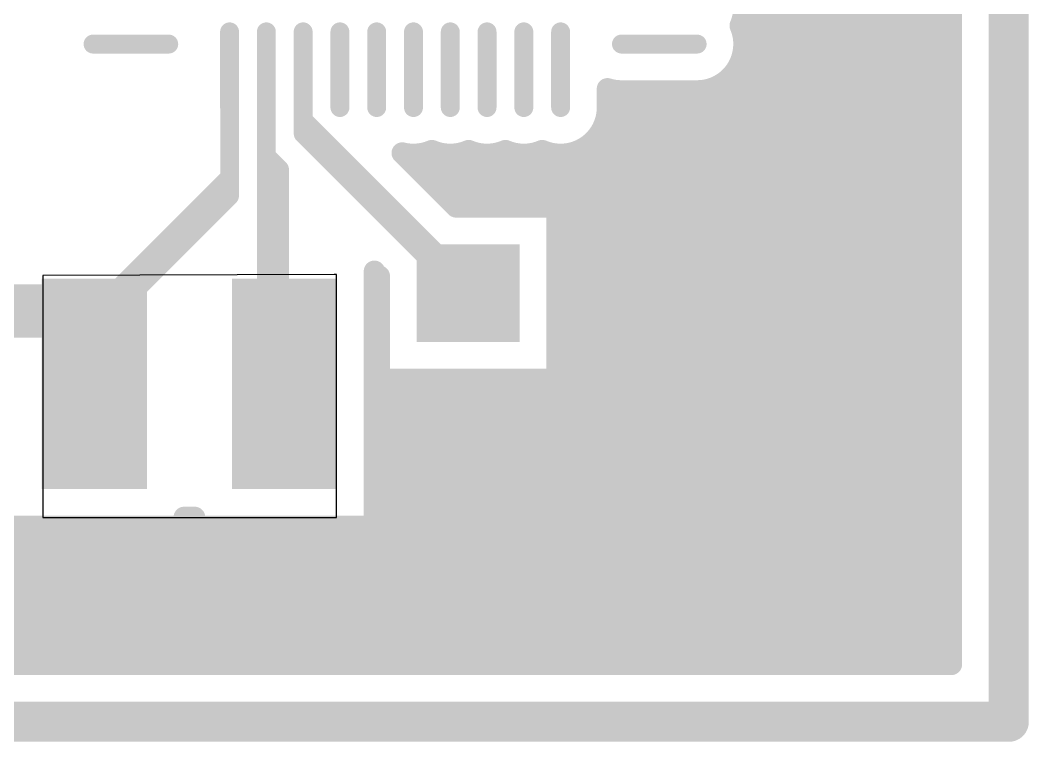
# Model space of a CAD drawing. Header units: inches. Extents: x 0 to 226, y 0 to 70.
# Drawn here: x 186.68 to 196.27, y -0.2 to 6.67 of the extents above; entities that cross this region are included whole.
import ezdxf

# ---------------------------------------------------------------- set-up
doc = ezdxf.new("R2010")
doc.units = ezdxf.units.IN
doc.layers.add('Keep-Out Layer', color=6, linetype='Continuous')
doc.layers.add('Top Layer', color=1, linetype='Continuous')

msp = doc.modelspace()

# ---------------------------------------------------------------- linework, layer by layer
at = {"layer": 'Keep-Out Layer'}
for points in [[(196.08357024, -0.008415019999999999, 0.3809999999999999, 0.3809999999999999, 0), (196.08357024, 24.82168518, 0.3809999999999999, 0.3809999999999999, 0)], [(176.64306048, -0.008415019999999999, 0.3809999999999999, 0.3809999999999999, 0), (196.08357024, -0.008415019999999999, 0.3809999999999999, 0.3809999999999999, 0)]]:
    msp.add_lwpolyline(points, format="xyseb", dxfattribs=at)
msp.add_lwpolyline([(195.98832024, -0.008415019999999999, 0.1905, 0.1905, 1), (196.17882024, -0.008415019999999999, 0.1905, 0.1905, 1)], format="xyseb", close=True, dxfattribs=at)
msp.add_lwpolyline([(195.98832024, -0.008415019999999999, 0.1905, 0.1905, 1), (196.17882024, -0.008415019999999999, 0.1905, 0.1905, 1)], format="xyseb", close=True, dxfattribs=at)
at = {"layer": 'Top Layer'}
for p, q in [((189.6637304, 4.24573954), (186.89128992, 4.2386504)), ((186.89128992, 4.2386504), (186.89128992, 1.93645282)), ((189.68500544, 4.24573954), (189.6637304, 4.24573954)), ((189.68500544, 1.93645282), (189.68500544, 4.24573954)), ((186.89128992, 1.93645282), (189.68500544, 1.93645282))]:
    msp.add_line(p, q, dxfattribs=at)
for points in [[(194.49924016, 0.53768498, 0.2032, 0.2032, 0), (194.49924016, 18.49805038, 0.2032, 0.2032, 0)], [(194.70244016, 0.53768498, 0.2032, 0.2032, 0), (194.70244016, 18.49805038, 0.2032, 0.2032, 0)], [(194.90564016, 0.53768498, 0.2032, 0.2032, 0), (194.90564016, 18.49805038, 0.2032, 0.2032, 0)], [(195.10884016, 0.53768498, 0.2032, 0.2032, 0), (195.10884016, 18.49805038, 0.2032, 0.2032, 0)], [(195.31204016, 0.53768498, 0.2032, 0.2032, 0), (195.31204016, 18.49805038, 0.2032, 0.2032, 0)], [(195.51524016, 0.53768498, 0.2032, 0.2032, 0), (195.51524016, 18.49805038, 0.2032, 0.2032, 0)], [(195.53747024, 0.53768498, 0.2032, 0.2032, 0), (195.53747024, 18.49805038, 0.2032, 0.2032, 0)], [(193.68644016, 0.53768498, 0.2032, 0.2032, 0), (193.68644016, 12.49303826, 0.2032, 0.2032, 0)], [(193.88964016, 0.53768498, 0.2032, 0.2032, 0), (193.88964016, 12.49303826, 0.2032, 0.2032, 0)], [(194.09284016, 0.53768498, 0.2032, 0.2032, 0), (194.09284016, 12.49303826, 0.2032, 0.2032, 0)], [(194.29604016, 0.53768498, 0.2032, 0.2032, 0), (194.29604016, 12.49303826, 0.2032, 0.2032, 0)], [(193.56329588, 6.78915838, 0.2032, 0.2032, -0.1012428938695137), (193.52749458, 6.61416, 0.2032, 0.2032, 0)], [(193.52930814, 6.61846784, 0.2032, 0.2032, 0), (195.53747024, 6.61846784, 0.2032, 0.2032, 0)], [(188.66870064, 5.83545442, 0.17999964, 0.17999964, 0), (188.66870064, 6.55545298, 0.17999964, 0.17999964, 0)], [(189.01869994, 5.83545442, 0.17999964, 0.17999964, 0), (189.01869994, 6.55545298, 0.17999964, 0.17999964, 0)], [(189.36869924, 5.83545442, 0.17999964, 0.17999964, 0), (189.36869924, 6.55545298, 0.17999964, 0.17999964, 0)], [(189.71869854, 5.83545442, 0.17999964, 0.17999964, 0), (189.71869854, 6.55545298, 0.17999964, 0.17999964, 0)], [(190.06869784, 5.83545442, 0.17999964, 0.17999964, 0), (190.06869784, 6.55545298, 0.17999964, 0.17999964, 0)], [(190.41869714, 5.83545442, 0.17999964, 0.17999964, 0), (190.41869714, 6.55545298, 0.17999964, 0.17999964, 0)], [(190.76869644, 5.83545442, 0.17999964, 0.17999964, 0), (190.76869644, 6.55545298, 0.17999964, 0.17999964, 0)], [(191.11869574, 5.83545442, 0.17999964, 0.17999964, 0), (191.11869574, 6.55545298, 0.17999964, 0.17999964, 0)], [(191.46869504, 5.83545442, 0.17999964, 0.17999964, 0), (191.46869504, 6.55545298, 0.17999964, 0.17999964, 0)], [(191.81869434, 5.83545442, 0.17999964, 0.17999964, 0), (191.81869434, 6.55545298, 0.17999964, 0.17999964, 0)], [(193.52749458, 6.61416, 0.2032, 0.2032, -0.1012428938695139), (193.56329588, 6.43915908, 0.2032, 0.2032, 0)], [(188.0896924, 6.43915908, 0.17999964, 0.17999964, 0), (187.36969384, 6.43915908, 0.17999964, 0.17999964, 0)], [(192.39769496, 6.43915908, 0.17999964, 0.17999964, 0), (193.11769352, 6.43915908, 0.17999964, 0.17999964, 0)], [(193.56329588, 6.43915908, 0.2032, 0.2032, -0.4142135623730951), (193.11769606, 5.99355926, 0.2032, 0.2032, 0)], [(193.5626558, 6.415267839999999, 0.2032, 0.2032, 0), (195.53747024, 6.415267839999999, 0.2032, 0.2032, 0)], [(188.66870064, 5.16901938, 0.1778, 0.1778, 0), (188.66870064, 6.1954537, 0.1778, 0.1778, 0)], [(189.01869994, 5.372717219999999, 0.1778, 0.1778, 0), (189.01869994, 6.1954537, 0.1778, 0.1778, 0)], [(189.36869924, 6.1954537, 0.1778, 0.1778, 0), (189.36911834, 6.1950346, 0.1778, 0.1778, 0)], [(189.36869924, 5.58480976, 0.1778, 0.1778, 0), (189.36869924, 6.1954537, 0.1778, 0.1778, 0)], [(189.36911834, 5.71650368, 0.1778, 0.1778, 0), (189.36911834, 6.1950346, 0.1778, 0.1778, 0)], [(193.48324016, 0.53768498, 0.2032, 0.2032, 0), (193.48324016, 6.184331039999999, 0.2032, 0.2032, 0)], [(193.5010862, 6.21206784, 0.2032, 0.2032, 0), (195.53747024, 6.21206784, 0.2032, 0.2032, 0)], [(192.26429416, 5.83545188, 0.2032, 0.2032, 0), (192.26429416, 6.0139961, 0.2032, 0.2032, 0)], [(192.39769242, 5.99355926, 0.2032, 0.2032, -0.07615422015174232), (192.26429416, 6.0139961, 0.2032, 0.2032, 0)], [(192.39769242, 5.99355926, 0.2032, 0.2032, 0), (193.11769606, 5.99355926, 0.2032, 0.2032, 0)], [(192.46724016, 0.53768498, 0.2032, 0.2032, 0), (192.46724016, 5.99355926, 0.2032, 0.2032, 0)], [(192.67044016, 0.53768498, 0.2032, 0.2032, 0), (192.67044016, 5.99355926, 0.2032, 0.2032, 0)], [(192.87364016, 0.53768498, 0.2032, 0.2032, 0), (192.87364016, 5.99355926, 0.2032, 0.2032, 0)], [(193.07684016, 0.53768498, 0.2032, 0.2032, 0), (193.07684016, 5.99355926, 0.2032, 0.2032, 0)], [(193.23349212, 6.00886784, 0.2032, 0.2032, 0), (195.53747024, 6.00886784, 0.2032, 0.2032, 0)], [(193.28004016, 0.53768498, 0.2032, 0.2032, 0), (193.28004016, 6.02418404, 0.2032, 0.2032, 0)], [(192.26429416, 5.83545188, 0.2032, 0.2032, -0.538018914126041), (191.64369596, 5.42565336, 0.2032, 0.2032, 0)], [(192.26329848, 5.80566784, 0.2032, 0.2032, 0), (195.53747024, 5.80566784, 0.2032, 0.2032, 0)], [(192.26404016, 0.53768498, 0.2032, 0.2032, 0), (192.26404016, 5.820407459999999, 0.2032, 0.2032, 0)], [(189.36911834, 5.71650368, 0.1778, 0.1778, 0), (190.78977082, 4.2958512, 0.1778, 0.1778, 0)], [(189.36869924, 5.58480976, 0.1778, 0.1778, 0), (190.50803148, 4.44547752, 0.1778, 0.1778, 0)], [(192.19853356, 5.60246784, 0.2032, 0.2032, 0), (195.53747024, 5.60246784, 0.2032, 0.2032, 0)], [(190.59369552, 5.42565336, 0.2032, 0.2032, -0.1632147514222593), (190.31123736, 5.40300418, 0.2032, 0.2032, 0)], [(190.31123736, 5.40300418, 0.2032, 0.2032, 0), (190.82426402, 4.88997752, 0.2032, 0.2032, 0)], [(190.43524016, 5.27900138, 0.2032, 0.2032, 0), (190.43524016, 5.3901594, 0.2032, 0.2032, 0)], [(190.5098171, 5.399267839999999, 0.2032, 0.2032, 0), (190.67757648, 5.399267839999999, 0.2032, 0.2032, 0)], [(190.94369736, 5.42565336, 0.2032, 0.2032, -0.2045827865795274), (190.59369552, 5.42565336, 0.2032, 0.2032, 0)], [(190.63844016, 5.07580138, 0.2032, 0.2032, 0), (190.63844016, 5.40931608, 0.2032, 0.2032, 0)], [(190.84164016, 4.88997752, 0.2032, 0.2032, 0), (190.84164016, 5.395861699999999, 0.2032, 0.2032, 0)], [(190.8598164, 5.399267839999999, 0.2032, 0.2032, 0), (191.02757578, 5.399267839999999, 0.2032, 0.2032, 0)], [(191.29369412, 5.42565336, 0.2032, 0.2032, -0.2045827865795274), (190.94369736, 5.42565336, 0.2032, 0.2032, 0)], [(191.04484016, 4.88997752, 0.2032, 0.2032, 0), (191.04484016, 5.396014099999999, 0.2032, 0.2032, 0)], [(191.2098157, 5.399267839999999, 0.2032, 0.2032, 0), (191.37757508, 5.399267839999999, 0.2032, 0.2032, 0)], [(191.24804016, 4.88997752, 0.2032, 0.2032, 0), (191.24804016, 5.40903668, 0.2032, 0.2032, 0)], [(191.64369596, 5.42565336, 0.2032, 0.2032, -0.2045827865795274), (191.29369412, 5.42565336, 0.2032, 0.2032, 0)], [(191.45124016, 4.88997752, 0.2032, 0.2032, 0), (191.45124016, 5.39019496, 0.2032, 0.2032, 0)], [(191.559815, 5.399267839999999, 0.2032, 0.2032, 0), (191.72757438, 5.399267839999999, 0.2032, 0.2032, 0)], [(191.65444016, 4.88997752, 0.2032, 0.2032, 0), (191.65444016, 5.421231219999999, 0.2032, 0.2032, 0)], [(191.85764016, 0.53768498, 0.2032, 0.2032, 0), (191.85764016, 5.3915564, 0.2032, 0.2032, 0)], [(191.9098143, 5.399267839999999, 0.2032, 0.2032, 0), (195.53747024, 5.399267839999999, 0.2032, 0.2032, 0)], [(192.06084016, 0.53768498, 0.2032, 0.2032, 0), (192.06084016, 5.46138608, 0.2032, 0.2032, 0)], [(189.01869994, 3.3788985, 0.1778, 0.1778, 0), (189.01869994, 5.372717219999999, 0.1778, 0.1778, 0)], [(189.01869994, 5.372717219999999, 0.1778, 0.1778, 0), (189.14477792, 5.24663924, 0.1778, 0.1778, 0)], [(189.14477792, 3.33229712, 0.1778, 0.1778, 0), (189.14477792, 5.24663924, 0.1778, 0.1778, 0)], [(190.5181737, 5.19606784, 0.2032, 0.2032, 0), (195.53747024, 5.19606784, 0.2032, 0.2032, 0)], [(187.39938136, 3.8997001, 0.1778, 0.1778, 0), (188.66870064, 5.16901938, 0.1778, 0.1778, 0)], [(188.66870064, 4.993538399999999, 0.1778, 0.1778, 0), (188.66870064, 5.16901938, 0.1778, 0.1778, 0)], [(190.7213737, 4.99286784, 0.2032, 0.2032, 0), (195.53747024, 4.99286784, 0.2032, 0.2032, 0)], [(187.38138038, 3.706218139999999, 0.1778, 0.1778, 0), (188.66870064, 4.993538399999999, 0.1778, 0.1778, 0)], [(190.82426402, 4.88997752, 0.2032, 0.2032, 0), (191.78500124, 4.88997752, 0.2032, 0.2032, 0)], [(191.78500124, 3.24877684, 0.2032, 0.2032, 0), (191.78500124, 4.88997752, 0.2032, 0.2032, 0)], [(191.78500124, 4.78966784, 0.2032, 0.2032, 0), (195.53747024, 4.78966784, 0.2032, 0.2032, 0)], [(191.78500124, 4.58646784, 0.2032, 0.2032, 0), (195.53747024, 4.58646784, 0.2032, 0.2032, 0)], [(190.50803148, 4.44547752, 0.1778, 0.1778, 0), (190.56329934, 4.44547752, 0.1778, 0.1778, 0)], [(190.56329934, 4.44547752, 0.1778, 0.1778, 0), (190.93939968, 4.06937718, 0.1778, 0.1778, 0)], [(191.78500124, 4.383267839999999, 0.2032, 0.2032, 0), (195.53747024, 4.383267839999999, 0.2032, 0.2032, 0)], [(190.04698084, 1.8506186, 0.2032, 0.2032, 0), (190.04698084, 4.27790864, 0.2032, 0.2032, 0)], [(190.09379812, 3.24877684, 0.2032, 0.2032, 0), (190.09379812, 4.23109136, 0.2032, 0.2032, 0)], [(191.78500124, 4.18006784, 0.2032, 0.2032, 0), (195.53747024, 4.18006784, 0.2032, 0.2032, 0)], [(185.693939, 3.8997001, 0.508, 0.508, 0), (187.18789842, 3.8997001, 0.508, 0.508, 0)], [(187.18789842, 3.8997001, 0.508, 0.508, 0), (187.38138038, 3.706218139999999, 0.508, 0.508, 0)], [(191.78500124, 3.97686784, 0.2032, 0.2032, 0), (195.53747024, 3.97686784, 0.2032, 0.2032, 0)], [(187.38138038, 3.20621914, 0.508, 0.508, 0), (187.38138038, 3.706218139999999, 0.508, 0.508, 0)], [(191.78500124, 3.77366784, 0.2032, 0.2032, 0), (195.53747024, 3.77366784, 0.2032, 0.2032, 0)], [(191.78500124, 3.57046784, 0.2032, 0.2032, 0), (195.53747024, 3.57046784, 0.2032, 0.2032, 0)], [(189.01869994, 3.3788985, 0.1778, 0.1778, 0), (189.10503962, 3.29255882, 0.1778, 0.1778, 0)], [(191.78500124, 3.36726784, 0.2032, 0.2032, 0), (195.53747024, 3.36726784, 0.2032, 0.2032, 0)], [(189.10503962, 3.29255882, 0.1778, 0.1778, 0), (189.14477792, 3.33229712, 0.1778, 0.1778, 0)], [(189.10503962, 3.29255882, 0.1778, 0.1778, 0), (189.1913793, 3.20621914, 0.1778, 0.1778, 0)], [(190.04698084, 3.16406784, 0.2032, 0.2032, 0), (195.53747024, 3.16406784, 0.2032, 0.2032, 0)], [(190.09379812, 3.24877684, 0.2032, 0.2032, 0), (191.78500124, 3.24877684, 0.2032, 0.2032, 0)], [(190.23204016, 0.53768498, 0.2032, 0.2032, 0), (190.23204016, 3.24877684, 0.2032, 0.2032, 0)], [(190.43524016, 0.53768498, 0.2032, 0.2032, 0), (190.43524016, 3.24877684, 0.2032, 0.2032, 0)], [(190.63844016, 0.53768498, 0.2032, 0.2032, 0), (190.63844016, 3.24877684, 0.2032, 0.2032, 0)], [(190.84164016, 0.53768498, 0.2032, 0.2032, 0), (190.84164016, 3.24877684, 0.2032, 0.2032, 0)], [(191.04484016, 0.53768498, 0.2032, 0.2032, 0), (191.04484016, 3.24877684, 0.2032, 0.2032, 0)], [(191.24804016, 0.53768498, 0.2032, 0.2032, 0), (191.24804016, 3.24877684, 0.2032, 0.2032, 0)], [(191.45124016, 0.53768498, 0.2032, 0.2032, 0), (191.45124016, 3.24877684, 0.2032, 0.2032, 0)], [(191.65444016, 0.53768498, 0.2032, 0.2032, 0), (191.65444016, 3.24877684, 0.2032, 0.2032, 0)], [(190.04698084, 2.96086784, 0.2032, 0.2032, 0), (195.53747024, 2.96086784, 0.2032, 0.2032, 0)], [(190.04698084, 2.75766784, 0.2032, 0.2032, 0), (195.53747024, 2.75766784, 0.2032, 0.2032, 0)], [(190.04698084, 2.55446784, 0.2032, 0.2032, 0), (195.53747024, 2.55446784, 0.2032, 0.2032, 0)], [(190.04698084, 2.35126784, 0.2032, 0.2032, 0), (195.53747024, 2.35126784, 0.2032, 0.2032, 0)], [(190.04698084, 2.14806784, 0.2032, 0.2032, 0), (195.53747024, 2.14806784, 0.2032, 0.2032, 0)], [(188.23698192, 1.93645282, 0.2032, 0.2032, 0), (188.33577776, 1.93645282, 0.2032, 0.2032, 0)], [(188.23698192, 1.8506186, 0.2032, 0.2032, 0), (188.23698192, 1.93645282, 0.2032, 0.2032, 0)], [(188.33577776, 1.8506186, 0.2032, 0.2032, 0), (188.33577776, 1.93645282, 0.2032, 0.2032, 0)], [(190.04698084, 1.94486784, 0.2032, 0.2032, 0), (195.53747024, 1.94486784, 0.2032, 0.2032, 0)], [(186.52577884, 1.8506186, 0.2032, 0.2032, 0), (188.23698192, 1.8506186, 0.2032, 0.2032, 0)], [(186.77764016, 0.53768498, 0.2032, 0.2032, 0), (186.77764016, 1.8506186, 0.2032, 0.2032, 0)], [(186.98084016, 0.53768498, 0.2032, 0.2032, 0), (186.98084016, 1.8506186, 0.2032, 0.2032, 0)], [(187.18404016, 0.53768498, 0.2032, 0.2032, 0), (187.18404016, 1.8506186, 0.2032, 0.2032, 0)], [(187.38724016, 0.53768498, 0.2032, 0.2032, 0), (187.38724016, 1.8506186, 0.2032, 0.2032, 0)], [(187.59044016, 0.53768498, 0.2032, 0.2032, 0), (187.59044016, 1.8506186, 0.2032, 0.2032, 0)], [(187.79364016, 0.53768498, 0.2032, 0.2032, 0), (187.79364016, 1.8506186, 0.2032, 0.2032, 0)], [(187.99684016, 0.53768498, 0.2032, 0.2032, 0), (187.99684016, 1.8506186, 0.2032, 0.2032, 0)], [(188.20004016, 0.53768498, 0.2032, 0.2032, 0), (188.20004016, 1.8506186, 0.2032, 0.2032, 0)], [(188.33577776, 1.8506186, 0.2032, 0.2032, 0), (190.04698084, 1.8506186, 0.2032, 0.2032, 0)], [(188.40324016, 0.53768498, 0.2032, 0.2032, 0), (188.40324016, 1.8506186, 0.2032, 0.2032, 0)], [(188.60644016, 0.53768498, 0.2032, 0.2032, 0), (188.60644016, 1.8506186, 0.2032, 0.2032, 0)], [(188.80964016, 0.53768498, 0.2032, 0.2032, 0), (188.80964016, 1.8506186, 0.2032, 0.2032, 0)], [(189.01284016, 0.53768498, 0.2032, 0.2032, 0), (189.01284016, 1.8506186, 0.2032, 0.2032, 0)], [(189.21604016, 0.53768498, 0.2032, 0.2032, 0), (189.21604016, 1.8506186, 0.2032, 0.2032, 0)], [(189.41924016, 0.53768498, 0.2032, 0.2032, 0), (189.41924016, 1.8506186, 0.2032, 0.2032, 0)], [(189.62244016, 0.53768498, 0.2032, 0.2032, 0), (189.62244016, 1.8506186, 0.2032, 0.2032, 0)], [(189.82564016, 0.53768498, 0.2032, 0.2032, 0), (189.82564016, 1.8506186, 0.2032, 0.2032, 0)], [(190.02884016, 0.53768498, 0.2032, 0.2032, 0), (190.02884016, 1.8506186, 0.2032, 0.2032, 0)], [(177.18916048, 1.74166784, 0.2032, 0.2032, 0), (195.53747024, 1.74166784, 0.2032, 0.2032, 0)], [(177.18916048, 1.53846784, 0.2032, 0.2032, 0), (195.53747024, 1.53846784, 0.2032, 0.2032, 0)], [(177.18916048, 1.33526784, 0.2032, 0.2032, 0), (195.53747024, 1.33526784, 0.2032, 0.2032, 0)], [(177.18916048, 1.13206784, 0.2032, 0.2032, 0), (195.53747024, 1.13206784, 0.2032, 0.2032, 0)], [(177.18916048, 0.92886784, 0.2032, 0.2032, 0), (195.53747024, 0.92886784, 0.2032, 0.2032, 0)], [(177.18916048, 0.72566784, 0.2032, 0.2032, 0), (195.53747024, 0.72566784, 0.2032, 0.2032, 0)], [(177.18916048, 0.53768498, 0.2032, 0.2032, 0), (195.53747024, 0.53768498, 0.2032, 0.2032, 0)]]:
    msp.add_lwpolyline(points, format="xyseb", dxfattribs=at)
for points in [[(193.8816544, 6.800154039999999, 0.3048, 0.3048, 1), (194.1864544, 6.800154039999999, 0.3048, 0.3048, 1)], [(193.47850814, 6.61846784, 0.1016, 0.1016, 1), (193.58010814, 6.61846784, 0.1016, 0.1016, 1)], [(195.48667024, 6.61846784, 0.1016, 0.1016, 1), (195.58827024, 6.61846784, 0.1016, 0.1016, 1)], [(188.623702, 6.55545298, 0.08999982, 0.08999982, 1), (188.71369928, 6.55545298, 0.08999982, 0.08999982, 1)], [(188.9737013, 6.55545298, 0.08999982, 0.08999982, 1), (189.06369858, 6.55545298, 0.08999982, 0.08999982, 1)], [(189.3237006, 6.55545298, 0.08999982, 0.08999982, 1), (189.41369788, 6.55545298, 0.08999982, 0.08999982, 1)], [(189.6736999, 6.55545298, 0.08999982, 0.08999982, 1), (189.76369718, 6.55545298, 0.08999982, 0.08999982, 1)], [(190.0236992, 6.55545298, 0.08999982, 0.08999982, 1), (190.11369648, 6.55545298, 0.08999982, 0.08999982, 1)], [(190.3736985, 6.55545298, 0.08999982, 0.08999982, 1), (190.46369578, 6.55545298, 0.08999982, 0.08999982, 1)], [(190.7236978, 6.55545298, 0.08999982, 0.08999982, 1), (190.81369508, 6.55545298, 0.08999982, 0.08999982, 1)], [(191.0736971, 6.55545298, 0.08999982, 0.08999982, 1), (191.16369438, 6.55545298, 0.08999982, 0.08999982, 1)], [(191.4236964, 6.55545298, 0.08999982, 0.08999982, 1), (191.51369368, 6.55545298, 0.08999982, 0.08999982, 1)], [(191.7736957, 6.55545298, 0.08999982, 0.08999982, 1), (191.86369298, 6.55545298, 0.08999982, 0.08999982, 1)], [(193.47669458, 6.61416, 0.1016, 0.1016, 1), (193.57829458, 6.61416, 0.1016, 0.1016, 1)], [(193.47669458, 6.61416, 0.1016, 0.1016, 1), (193.57829458, 6.61416, 0.1016, 0.1016, 1)], [(194.62991808, 6.409601099999999, 0.3048, 0.3048, 1), (194.93471808, 6.409601099999999, 0.3048, 0.3048, 1)], [(187.3246952, 6.43915908, 0.08999982, 0.08999982, 1), (187.41469248, 6.43915908, 0.08999982, 0.08999982, 1)], [(188.04469376, 6.43915908, 0.08999982, 0.08999982, 1), (188.13469104, 6.43915908, 0.08999982, 0.08999982, 1)], [(192.35269632, 6.43915908, 0.08999982, 0.08999982, 1), (192.4426936, 6.43915908, 0.08999982, 0.08999982, 1)], [(193.07269488, 6.43915908, 0.08999982, 0.08999982, 1), (193.16269216, 6.43915908, 0.08999982, 0.08999982, 1)], [(193.51249588, 6.43915908, 0.1016, 0.1016, 1), (193.61409588, 6.43915908, 0.1016, 0.1016, 1)], [(193.51249588, 6.43915908, 0.1016, 0.1016, 1), (193.61409588, 6.43915908, 0.1016, 0.1016, 1)], [(193.5118558, 6.415267839999999, 0.1016, 0.1016, 1), (193.6134558, 6.415267839999999, 0.1016, 0.1016, 1)], [(195.48667024, 6.415267839999999, 0.1016, 0.1016, 1), (195.58827024, 6.415267839999999, 0.1016, 0.1016, 1)], [(188.62425064, 6.1954537, 0.08889999999999999, 0.08889999999999999, 1), (188.71315064, 6.1954537, 0.08889999999999999, 0.08889999999999999, 1)], [(188.97424994, 6.1954537, 0.08889999999999999, 0.08889999999999999, 1), (189.06314994, 6.1954537, 0.08889999999999999, 0.08889999999999999, 1)], [(189.32424924, 6.1954537, 0.08889999999999999, 0.08889999999999999, 1), (189.41314924, 6.1954537, 0.08889999999999999, 0.08889999999999999, 1)], [(189.32424924, 6.1954537, 0.08889999999999999, 0.08889999999999999, 1), (189.41314924, 6.1954537, 0.08889999999999999, 0.08889999999999999, 1)], [(189.32466834, 6.1950346, 0.08889999999999999, 0.08889999999999999, 1), (189.41356834, 6.1950346, 0.08889999999999999, 0.08889999999999999, 1)], [(189.32466834, 6.1950346, 0.08889999999999999, 0.08889999999999999, 1), (189.41356834, 6.1950346, 0.08889999999999999, 0.08889999999999999, 1)], [(193.43244016, 6.184331039999999, 0.1016, 0.1016, 1), (193.53404016, 6.184331039999999, 0.1016, 0.1016, 1)], [(193.4502862, 6.21206784, 0.1016, 0.1016, 1), (193.5518862, 6.21206784, 0.1016, 0.1016, 1)], [(195.48667024, 6.21206784, 0.1016, 0.1016, 1), (195.58827024, 6.21206784, 0.1016, 0.1016, 1)], [(192.21349416, 6.0139961, 0.1016, 0.1016, 1), (192.31509416, 6.0139961, 0.1016, 0.1016, 1)], [(192.21349416, 6.0139961, 0.1016, 0.1016, 1), (192.31509416, 6.0139961, 0.1016, 0.1016, 1)], [(192.34689242, 5.99355926, 0.1016, 0.1016, 1), (192.44849242, 5.99355926, 0.1016, 0.1016, 1)], [(192.34689242, 5.99355926, 0.1016, 0.1016, 1), (192.44849242, 5.99355926, 0.1016, 0.1016, 1)], [(192.41644016, 5.99355926, 0.1016, 0.1016, 1), (192.51804016, 5.99355926, 0.1016, 0.1016, 1)], [(192.61964016, 5.99355926, 0.1016, 0.1016, 1), (192.72124016, 5.99355926, 0.1016, 0.1016, 1)], [(192.82284016, 5.99355926, 0.1016, 0.1016, 1), (192.92444016, 5.99355926, 0.1016, 0.1016, 1)], [(193.02604016, 5.99355926, 0.1016, 0.1016, 1), (193.12764016, 5.99355926, 0.1016, 0.1016, 1)], [(193.06689606, 5.99355926, 0.1016, 0.1016, 1), (193.16849606, 5.99355926, 0.1016, 0.1016, 1)], [(193.06689606, 5.99355926, 0.1016, 0.1016, 1), (193.16849606, 5.99355926, 0.1016, 0.1016, 1)], [(193.18269212, 6.00886784, 0.1016, 0.1016, 1), (193.28429212, 6.00886784, 0.1016, 0.1016, 1)], [(193.22924016, 6.02418404, 0.1016, 0.1016, 1), (193.33084016, 6.02418404, 0.1016, 0.1016, 1)], [(193.8816544, 5.793427579999999, 0.3048, 0.3048, 1), (194.1864544, 5.793427579999999, 0.3048, 0.3048, 1)], [(195.48667024, 6.00886784, 0.1016, 0.1016, 1), (195.58827024, 6.00886784, 0.1016, 0.1016, 1)], [(188.623702, 5.83545442, 0.08999982, 0.08999982, 1), (188.71369928, 5.83545442, 0.08999982, 0.08999982, 1)], [(188.9737013, 5.83545442, 0.08999982, 0.08999982, 1), (189.06369858, 5.83545442, 0.08999982, 0.08999982, 1)], [(189.3237006, 5.83545442, 0.08999982, 0.08999982, 1), (189.41369788, 5.83545442, 0.08999982, 0.08999982, 1)], [(189.6736999, 5.83545442, 0.08999982, 0.08999982, 1), (189.76369718, 5.83545442, 0.08999982, 0.08999982, 1)], [(190.0236992, 5.83545442, 0.08999982, 0.08999982, 1), (190.11369648, 5.83545442, 0.08999982, 0.08999982, 1)], [(190.3736985, 5.83545442, 0.08999982, 0.08999982, 1), (190.46369578, 5.83545442, 0.08999982, 0.08999982, 1)], [(190.7236978, 5.83545442, 0.08999982, 0.08999982, 1), (190.81369508, 5.83545442, 0.08999982, 0.08999982, 1)], [(191.0736971, 5.83545442, 0.08999982, 0.08999982, 1), (191.16369438, 5.83545442, 0.08999982, 0.08999982, 1)], [(191.4236964, 5.83545442, 0.08999982, 0.08999982, 1), (191.51369368, 5.83545442, 0.08999982, 0.08999982, 1)], [(191.7736957, 5.83545442, 0.08999982, 0.08999982, 1), (191.86369298, 5.83545442, 0.08999982, 0.08999982, 1)], [(192.21249848, 5.80566784, 0.1016, 0.1016, 1), (192.31409848, 5.80566784, 0.1016, 0.1016, 1)], [(192.21324016, 5.820407459999999, 0.1016, 0.1016, 1), (192.31484016, 5.820407459999999, 0.1016, 0.1016, 1)], [(192.21349416, 5.83545188, 0.1016, 0.1016, 1), (192.31509416, 5.83545188, 0.1016, 0.1016, 1)], [(192.21349416, 5.83545188, 0.1016, 0.1016, 1), (192.31509416, 5.83545188, 0.1016, 0.1016, 1)], [(195.48667024, 5.80566784, 0.1016, 0.1016, 1), (195.58827024, 5.80566784, 0.1016, 0.1016, 1)], [(189.32466834, 5.71650368, 0.08889999999999999, 0.08889999999999999, 1), (189.41356834, 5.71650368, 0.08889999999999999, 0.08889999999999999, 1)], [(189.32466834, 5.71650368, 0.08889999999999999, 0.08889999999999999, 1), (189.41356834, 5.71650368, 0.08889999999999999, 0.08889999999999999, 1)], [(189.32424924, 5.58480976, 0.08889999999999999, 0.08889999999999999, 1), (189.41314924, 5.58480976, 0.08889999999999999, 0.08889999999999999, 1)], [(189.32424924, 5.58480976, 0.08889999999999999, 0.08889999999999999, 1), (189.41314924, 5.58480976, 0.08889999999999999, 0.08889999999999999, 1)], [(192.14773356, 5.60246784, 0.1016, 0.1016, 1), (192.24933356, 5.60246784, 0.1016, 0.1016, 1)], [(195.48667024, 5.60246784, 0.1016, 0.1016, 1), (195.58827024, 5.60246784, 0.1016, 0.1016, 1)], [(190.26043736, 5.40300418, 0.1016, 0.1016, 1), (190.36203736, 5.40300418, 0.1016, 0.1016, 1)], [(190.26043736, 5.40300418, 0.1016, 0.1016, 1), (190.36203736, 5.40300418, 0.1016, 0.1016, 1)], [(190.38444016, 5.3901594, 0.1016, 0.1016, 1), (190.48604016, 5.3901594, 0.1016, 0.1016, 1)], [(190.4590171, 5.399267839999999, 0.1016, 0.1016, 1), (190.5606171, 5.399267839999999, 0.1016, 0.1016, 1)], [(190.54289552, 5.42565336, 0.1016, 0.1016, 1), (190.64449552, 5.42565336, 0.1016, 0.1016, 1)], [(190.54289552, 5.42565336, 0.1016, 0.1016, 1), (190.64449552, 5.42565336, 0.1016, 0.1016, 1)], [(190.58764016, 5.40931608, 0.1016, 0.1016, 1), (190.68924016, 5.40931608, 0.1016, 0.1016, 1)], [(190.62677648, 5.399267839999999, 0.1016, 0.1016, 1), (190.72837648, 5.399267839999999, 0.1016, 0.1016, 1)], [(190.79084016, 5.395861699999999, 0.1016, 0.1016, 1), (190.89244016, 5.395861699999999, 0.1016, 0.1016, 1)], [(190.8090164, 5.399267839999999, 0.1016, 0.1016, 1), (190.9106164, 5.399267839999999, 0.1016, 0.1016, 1)], [(190.89289736, 5.42565336, 0.1016, 0.1016, 1), (190.99449736, 5.42565336, 0.1016, 0.1016, 1)], [(190.89289736, 5.42565336, 0.1016, 0.1016, 1), (190.99449736, 5.42565336, 0.1016, 0.1016, 1)], [(190.97677578, 5.399267839999999, 0.1016, 0.1016, 1), (191.07837578, 5.399267839999999, 0.1016, 0.1016, 1)], [(190.99404016, 5.396014099999999, 0.1016, 0.1016, 1), (191.09564016, 5.396014099999999, 0.1016, 0.1016, 1)], [(191.1590157, 5.399267839999999, 0.1016, 0.1016, 1), (191.2606157, 5.399267839999999, 0.1016, 0.1016, 1)], [(191.19724016, 5.40903668, 0.1016, 0.1016, 1), (191.29884016, 5.40903668, 0.1016, 0.1016, 1)], [(191.24289412, 5.42565336, 0.1016, 0.1016, 1), (191.34449412, 5.42565336, 0.1016, 0.1016, 1)], [(191.24289412, 5.42565336, 0.1016, 0.1016, 1), (191.34449412, 5.42565336, 0.1016, 0.1016, 1)], [(191.32677508, 5.399267839999999, 0.1016, 0.1016, 1), (191.42837508, 5.399267839999999, 0.1016, 0.1016, 1)], [(191.40044016, 5.39019496, 0.1016, 0.1016, 1), (191.50204016, 5.39019496, 0.1016, 0.1016, 1)], [(191.509015, 5.399267839999999, 0.1016, 0.1016, 1), (191.610615, 5.399267839999999, 0.1016, 0.1016, 1)], [(191.59289596, 5.42565336, 0.1016, 0.1016, 1), (191.69449596, 5.42565336, 0.1016, 0.1016, 1)], [(191.59289596, 5.42565336, 0.1016, 0.1016, 1), (191.69449596, 5.42565336, 0.1016, 0.1016, 1)], [(191.60364016, 5.421231219999999, 0.1016, 0.1016, 1), (191.70524016, 5.421231219999999, 0.1016, 0.1016, 1)], [(191.67677438, 5.399267839999999, 0.1016, 0.1016, 1), (191.77837438, 5.399267839999999, 0.1016, 0.1016, 1)], [(191.80684016, 5.3915564, 0.1016, 0.1016, 1), (191.90844016, 5.3915564, 0.1016, 0.1016, 1)], [(191.8590143, 5.399267839999999, 0.1016, 0.1016, 1), (191.9606143, 5.399267839999999, 0.1016, 0.1016, 1)], [(192.01004016, 5.46138608, 0.1016, 0.1016, 1), (192.11164016, 5.46138608, 0.1016, 0.1016, 1)], [(195.48667024, 5.399267839999999, 0.1016, 0.1016, 1), (195.58827024, 5.399267839999999, 0.1016, 0.1016, 1)], [(188.97424994, 5.372717219999999, 0.08889999999999999, 0.08889999999999999, 1), (189.06314994, 5.372717219999999, 0.08889999999999999, 0.08889999999999999, 1)], [(188.97424994, 5.372717219999999, 0.08889999999999999, 0.08889999999999999, 1), (189.06314994, 5.372717219999999, 0.08889999999999999, 0.08889999999999999, 1)], [(188.97424994, 5.372717219999999, 0.08889999999999999, 0.08889999999999999, 1), (189.06314994, 5.372717219999999, 0.08889999999999999, 0.08889999999999999, 1)], [(190.38444016, 5.27900138, 0.1016, 0.1016, 1), (190.48604016, 5.27900138, 0.1016, 0.1016, 1)], [(189.10032792, 5.24663924, 0.08889999999999999, 0.08889999999999999, 1), (189.18922792, 5.24663924, 0.08889999999999999, 0.08889999999999999, 1)], [(189.10032792, 5.24663924, 0.08889999999999999, 0.08889999999999999, 1), (189.18922792, 5.24663924, 0.08889999999999999, 0.08889999999999999, 1)], [(190.4673737, 5.19606784, 0.1016, 0.1016, 1), (190.5689737, 5.19606784, 0.1016, 0.1016, 1)], [(195.48667024, 5.19606784, 0.1016, 0.1016, 1), (195.58827024, 5.19606784, 0.1016, 0.1016, 1)], [(188.62425064, 5.16901938, 0.08889999999999999, 0.08889999999999999, 1), (188.71315064, 5.16901938, 0.08889999999999999, 0.08889999999999999, 1)], [(188.62425064, 5.16901938, 0.08889999999999999, 0.08889999999999999, 1), (188.71315064, 5.16901938, 0.08889999999999999, 0.08889999999999999, 1)], [(188.62425064, 5.16901938, 0.08889999999999999, 0.08889999999999999, 1), (188.71315064, 5.16901938, 0.08889999999999999, 0.08889999999999999, 1)], [(192.06340048, 4.95268504, 0.3048, 0.3048, 1), (192.36820048, 4.95268504, 0.3048, 0.3048, 1)], [(190.58764016, 5.07580138, 0.1016, 0.1016, 1), (190.68924016, 5.07580138, 0.1016, 0.1016, 1)], [(190.6705737, 4.99286784, 0.1016, 0.1016, 1), (190.7721737, 4.99286784, 0.1016, 0.1016, 1)], [(194.52342096, 4.83886256, 0.3048, 0.3048, 1), (194.82822096, 4.83886256, 0.3048, 0.3048, 1)], [(195.48667024, 4.99286784, 0.1016, 0.1016, 1), (195.58827024, 4.99286784, 0.1016, 0.1016, 1)], [(188.62425064, 4.993538399999999, 0.08889999999999999, 0.08889999999999999, 1), (188.71315064, 4.993538399999999, 0.08889999999999999, 0.08889999999999999, 1)], [(188.62425064, 4.993538399999999, 0.08889999999999999, 0.08889999999999999, 1), (188.71315064, 4.993538399999999, 0.08889999999999999, 0.08889999999999999, 1)], [(190.77346402, 4.88997752, 0.1016, 0.1016, 1), (190.87506402, 4.88997752, 0.1016, 0.1016, 1)], [(190.77346402, 4.88997752, 0.1016, 0.1016, 1), (190.87506402, 4.88997752, 0.1016, 0.1016, 1)], [(190.79084016, 4.88997752, 0.1016, 0.1016, 1), (190.89244016, 4.88997752, 0.1016, 0.1016, 1)], [(190.99404016, 4.88997752, 0.1016, 0.1016, 1), (191.09564016, 4.88997752, 0.1016, 0.1016, 1)], [(191.19724016, 4.88997752, 0.1016, 0.1016, 1), (191.29884016, 4.88997752, 0.1016, 0.1016, 1)], [(191.40044016, 4.88997752, 0.1016, 0.1016, 1), (191.50204016, 4.88997752, 0.1016, 0.1016, 1)], [(191.60364016, 4.88997752, 0.1016, 0.1016, 1), (191.70524016, 4.88997752, 0.1016, 0.1016, 1)], [(191.73420124, 4.88997752, 0.1016, 0.1016, 1), (191.83580124, 4.88997752, 0.1016, 0.1016, 1)], [(191.73420124, 4.88997752, 0.1016, 0.1016, 1), (191.83580124, 4.88997752, 0.1016, 0.1016, 1)], [(191.73420124, 4.78966784, 0.1016, 0.1016, 1), (191.83580124, 4.78966784, 0.1016, 0.1016, 1)], [(195.48667024, 4.78966784, 0.1016, 0.1016, 1), (195.58827024, 4.78966784, 0.1016, 0.1016, 1)], [(191.73420124, 4.58646784, 0.1016, 0.1016, 1), (191.83580124, 4.58646784, 0.1016, 0.1016, 1)], [(193.89309456, 4.38215786, 0.3048, 0.3048, 1), (194.19789456, 4.38215786, 0.3048, 0.3048, 1)], [(195.48667024, 4.58646784, 0.1016, 0.1016, 1), (195.58827024, 4.58646784, 0.1016, 0.1016, 1)], [(190.46358148, 4.44547752, 0.08889999999999999, 0.08889999999999999, 1), (190.55248148, 4.44547752, 0.08889999999999999, 0.08889999999999999, 1)], [(190.46358148, 4.44547752, 0.08889999999999999, 0.08889999999999999, 1), (190.55248148, 4.44547752, 0.08889999999999999, 0.08889999999999999, 1)], [(190.51884934, 4.44547752, 0.08889999999999999, 0.08889999999999999, 1), (190.60774934, 4.44547752, 0.08889999999999999, 0.08889999999999999, 1)], [(190.51884934, 4.44547752, 0.08889999999999999, 0.08889999999999999, 1), (190.60774934, 4.44547752, 0.08889999999999999, 0.08889999999999999, 1)], [(191.73420124, 4.383267839999999, 0.1016, 0.1016, 1), (191.83580124, 4.383267839999999, 0.1016, 0.1016, 1)], [(195.48667024, 4.383267839999999, 0.1016, 0.1016, 1), (195.58827024, 4.383267839999999, 0.1016, 0.1016, 1)], [(189.99618084, 4.27790864, 0.1016, 0.1016, 1), (190.09778084, 4.27790864, 0.1016, 0.1016, 1)], [(190.04299812, 4.23109136, 0.1016, 0.1016, 1), (190.14459812, 4.23109136, 0.1016, 0.1016, 1)], [(190.74532082, 4.2958512, 0.08889999999999999, 0.08889999999999999, 1), (190.83422082, 4.2958512, 0.08889999999999999, 0.08889999999999999, 1)], [(191.73420124, 4.18006784, 0.1016, 0.1016, 1), (191.83580124, 4.18006784, 0.1016, 0.1016, 1)], [(195.48667024, 4.18006784, 0.1016, 0.1016, 1), (195.58827024, 4.18006784, 0.1016, 0.1016, 1)], [(187.06089842, 3.8997001, 0.254, 0.254, 1), (187.31489842, 3.8997001, 0.254, 0.254, 1)], [(187.06089842, 3.8997001, 0.254, 0.254, 1), (187.31489842, 3.8997001, 0.254, 0.254, 1)], [(190.89494968, 4.06937718, 0.08889999999999999, 0.08889999999999999, 1), (190.98384968, 4.06937718, 0.08889999999999999, 0.08889999999999999, 1)], [(192.42160144, 3.83179574, 0.3556, 0.3556, 1), (192.77720144, 3.83179574, 0.3556, 0.3556, 1)], [(191.73420124, 3.97686784, 0.1016, 0.1016, 1), (191.83580124, 3.97686784, 0.1016, 0.1016, 1)], [(195.48667024, 3.97686784, 0.1016, 0.1016, 1), (195.58827024, 3.97686784, 0.1016, 0.1016, 1)], [(187.25438038, 3.706218139999999, 0.254, 0.254, 1), (187.50838038, 3.706218139999999, 0.254, 0.254, 1)], [(187.25438038, 3.706218139999999, 0.254, 0.254, 1), (187.50838038, 3.706218139999999, 0.254, 0.254, 1)], [(187.35493136, 3.8997001, 0.08889999999999999, 0.08889999999999999, 1), (187.44383136, 3.8997001, 0.08889999999999999, 0.08889999999999999, 1)], [(191.73420124, 3.77366784, 0.1016, 0.1016, 1), (191.83580124, 3.77366784, 0.1016, 0.1016, 1)], [(195.48667024, 3.77366784, 0.1016, 0.1016, 1), (195.58827024, 3.77366784, 0.1016, 0.1016, 1)], [(187.33693038, 3.706218139999999, 0.08889999999999999, 0.08889999999999999, 1), (187.42583038, 3.706218139999999, 0.08889999999999999, 0.08889999999999999, 1)], [(191.73420124, 3.57046784, 0.1016, 0.1016, 1), (191.83580124, 3.57046784, 0.1016, 0.1016, 1)], [(195.48667024, 3.57046784, 0.1016, 0.1016, 1), (195.58827024, 3.57046784, 0.1016, 0.1016, 1)], [(187.25438038, 3.20621914, 0.254, 0.254, 1), (187.50838038, 3.20621914, 0.254, 0.254, 1)], [(188.97424994, 3.3788985, 0.08889999999999999, 0.08889999999999999, 1), (189.06314994, 3.3788985, 0.08889999999999999, 0.08889999999999999, 1)], [(188.97424994, 3.3788985, 0.08889999999999999, 0.08889999999999999, 1), (189.06314994, 3.3788985, 0.08889999999999999, 0.08889999999999999, 1)], [(191.73420124, 3.36726784, 0.1016, 0.1016, 1), (191.83580124, 3.36726784, 0.1016, 0.1016, 1)], [(195.48667024, 3.36726784, 0.1016, 0.1016, 1), (195.58827024, 3.36726784, 0.1016, 0.1016, 1)], [(189.06058962, 3.29255882, 0.08889999999999999, 0.08889999999999999, 1), (189.14948962, 3.29255882, 0.08889999999999999, 0.08889999999999999, 1)], [(189.06058962, 3.29255882, 0.08889999999999999, 0.08889999999999999, 1), (189.14948962, 3.29255882, 0.08889999999999999, 0.08889999999999999, 1)], [(189.06058962, 3.29255882, 0.08889999999999999, 0.08889999999999999, 1), (189.14948962, 3.29255882, 0.08889999999999999, 0.08889999999999999, 1)], [(189.10032792, 3.33229712, 0.08889999999999999, 0.08889999999999999, 1), (189.18922792, 3.33229712, 0.08889999999999999, 0.08889999999999999, 1)], [(189.10032792, 3.33229712, 0.08889999999999999, 0.08889999999999999, 1), (189.18922792, 3.33229712, 0.08889999999999999, 0.08889999999999999, 1)], [(193.99241872, 3.05634644, 0.3556, 0.3556, 1), (194.34801872, 3.05634644, 0.3556, 0.3556, 1)], [(189.1469293, 3.20621914, 0.08889999999999999, 0.08889999999999999, 1), (189.2358293, 3.20621914, 0.08889999999999999, 0.08889999999999999, 1)], [(189.99618084, 3.16406784, 0.1016, 0.1016, 1), (190.09778084, 3.16406784, 0.1016, 0.1016, 1)], [(190.04299812, 3.24877684, 0.1016, 0.1016, 1), (190.14459812, 3.24877684, 0.1016, 0.1016, 1)], [(190.04299812, 3.24877684, 0.1016, 0.1016, 1), (190.14459812, 3.24877684, 0.1016, 0.1016, 1)], [(190.18124016, 3.24877684, 0.1016, 0.1016, 1), (190.28284016, 3.24877684, 0.1016, 0.1016, 1)], [(190.38444016, 3.24877684, 0.1016, 0.1016, 1), (190.48604016, 3.24877684, 0.1016, 0.1016, 1)], [(190.58764016, 3.24877684, 0.1016, 0.1016, 1), (190.68924016, 3.24877684, 0.1016, 0.1016, 1)], [(190.79084016, 3.24877684, 0.1016, 0.1016, 1), (190.89244016, 3.24877684, 0.1016, 0.1016, 1)], [(190.99404016, 3.24877684, 0.1016, 0.1016, 1), (191.09564016, 3.24877684, 0.1016, 0.1016, 1)], [(191.19724016, 3.24877684, 0.1016, 0.1016, 1), (191.29884016, 3.24877684, 0.1016, 0.1016, 1)], [(191.40044016, 3.24877684, 0.1016, 0.1016, 1), (191.50204016, 3.24877684, 0.1016, 0.1016, 1)], [(191.60364016, 3.24877684, 0.1016, 0.1016, 1), (191.70524016, 3.24877684, 0.1016, 0.1016, 1)], [(191.73420124, 3.24877684, 0.1016, 0.1016, 1), (191.83580124, 3.24877684, 0.1016, 0.1016, 1)], [(191.73420124, 3.24877684, 0.1016, 0.1016, 1), (191.83580124, 3.24877684, 0.1016, 0.1016, 1)], [(195.48667024, 3.16406784, 0.1016, 0.1016, 1), (195.58827024, 3.16406784, 0.1016, 0.1016, 1)], [(189.99618084, 2.96086784, 0.1016, 0.1016, 1), (190.09778084, 2.96086784, 0.1016, 0.1016, 1)], [(195.48667024, 2.96086784, 0.1016, 0.1016, 1), (195.58827024, 2.96086784, 0.1016, 0.1016, 1)], [(189.99618084, 2.75766784, 0.1016, 0.1016, 1), (190.09778084, 2.75766784, 0.1016, 0.1016, 1)], [(195.48667024, 2.75766784, 0.1016, 0.1016, 1), (195.58827024, 2.75766784, 0.1016, 0.1016, 1)], [(192.537588, 2.37367318, 0.3556, 0.3556, 1), (192.893188, 2.37367318, 0.3556, 0.3556, 1)], [(189.99618084, 2.55446784, 0.1016, 0.1016, 1), (190.09778084, 2.55446784, 0.1016, 0.1016, 1)], [(195.48667024, 2.55446784, 0.1016, 0.1016, 1), (195.58827024, 2.55446784, 0.1016, 0.1016, 1)], [(189.99618084, 2.35126784, 0.1016, 0.1016, 1), (190.09778084, 2.35126784, 0.1016, 0.1016, 1)], [(195.48667024, 2.35126784, 0.1016, 0.1016, 1), (195.58827024, 2.35126784, 0.1016, 0.1016, 1)], [(193.45428416, 2.00463912, 0.3048, 0.3048, 1), (193.75908416, 2.00463912, 0.3048, 0.3048, 1)], [(194.84069744, 2.01948288, 0.3048, 0.3048, 1), (195.14549744, 2.01948288, 0.3048, 0.3048, 1)], [(189.99618084, 2.14806784, 0.1016, 0.1016, 1), (190.09778084, 2.14806784, 0.1016, 0.1016, 1)], [(195.48667024, 2.14806784, 0.1016, 0.1016, 1), (195.58827024, 2.14806784, 0.1016, 0.1016, 1)], [(188.18618192, 1.93645282, 0.1016, 0.1016, 1), (188.28778192, 1.93645282, 0.1016, 0.1016, 1)], [(188.18618192, 1.93645282, 0.1016, 0.1016, 1), (188.28778192, 1.93645282, 0.1016, 0.1016, 1)], [(188.28497776, 1.93645282, 0.1016, 0.1016, 1), (188.38657776, 1.93645282, 0.1016, 0.1016, 1)], [(188.28497776, 1.93645282, 0.1016, 0.1016, 1), (188.38657776, 1.93645282, 0.1016, 0.1016, 1)], [(189.99618084, 1.94486784, 0.1016, 0.1016, 1), (190.09778084, 1.94486784, 0.1016, 0.1016, 1)], [(195.48667024, 1.94486784, 0.1016, 0.1016, 1), (195.58827024, 1.94486784, 0.1016, 0.1016, 1)], [(186.72684016, 1.8506186, 0.1016, 0.1016, 1), (186.82844016, 1.8506186, 0.1016, 0.1016, 1)], [(186.93004016, 1.8506186, 0.1016, 0.1016, 1), (187.03164016, 1.8506186, 0.1016, 0.1016, 1)], [(187.13324016, 1.8506186, 0.1016, 0.1016, 1), (187.23484016, 1.8506186, 0.1016, 0.1016, 1)], [(187.33644016, 1.8506186, 0.1016, 0.1016, 1), (187.43804016, 1.8506186, 0.1016, 0.1016, 1)], [(187.53964016, 1.8506186, 0.1016, 0.1016, 1), (187.64124016, 1.8506186, 0.1016, 0.1016, 1)], [(187.74284016, 1.8506186, 0.1016, 0.1016, 1), (187.84444016, 1.8506186, 0.1016, 0.1016, 1)], [(187.94604016, 1.8506186, 0.1016, 0.1016, 1), (188.04764016, 1.8506186, 0.1016, 0.1016, 1)], [(188.14924016, 1.8506186, 0.1016, 0.1016, 1), (188.25084016, 1.8506186, 0.1016, 0.1016, 1)], [(188.18618192, 1.8506186, 0.1016, 0.1016, 1), (188.28778192, 1.8506186, 0.1016, 0.1016, 1)], [(188.18618192, 1.8506186, 0.1016, 0.1016, 1), (188.28778192, 1.8506186, 0.1016, 0.1016, 1)], [(188.28497776, 1.8506186, 0.1016, 0.1016, 1), (188.38657776, 1.8506186, 0.1016, 0.1016, 1)], [(188.28497776, 1.8506186, 0.1016, 0.1016, 1), (188.38657776, 1.8506186, 0.1016, 0.1016, 1)], [(188.35244016, 1.8506186, 0.1016, 0.1016, 1), (188.45404016, 1.8506186, 0.1016, 0.1016, 1)], [(188.55564016, 1.8506186, 0.1016, 0.1016, 1), (188.65724016, 1.8506186, 0.1016, 0.1016, 1)], [(188.75884016, 1.8506186, 0.1016, 0.1016, 1), (188.86044016, 1.8506186, 0.1016, 0.1016, 1)], [(188.96204016, 1.8506186, 0.1016, 0.1016, 1), (189.06364016, 1.8506186, 0.1016, 0.1016, 1)], [(189.16524016, 1.8506186, 0.1016, 0.1016, 1), (189.26684016, 1.8506186, 0.1016, 0.1016, 1)], [(189.36844016, 1.8506186, 0.1016, 0.1016, 1), (189.47004016, 1.8506186, 0.1016, 0.1016, 1)], [(189.57164016, 1.8506186, 0.1016, 0.1016, 1), (189.67324016, 1.8506186, 0.1016, 0.1016, 1)], [(189.77484016, 1.8506186, 0.1016, 0.1016, 1), (189.87644016, 1.8506186, 0.1016, 0.1016, 1)], [(189.97804016, 1.8506186, 0.1016, 0.1016, 1), (190.07964016, 1.8506186, 0.1016, 0.1016, 1)], [(189.99618084, 1.8506186, 0.1016, 0.1016, 1), (190.09778084, 1.8506186, 0.1016, 0.1016, 1)], [(189.99618084, 1.8506186, 0.1016, 0.1016, 1), (190.09778084, 1.8506186, 0.1016, 0.1016, 1)], [(195.48667024, 1.74166784, 0.1016, 0.1016, 1), (195.58827024, 1.74166784, 0.1016, 0.1016, 1)], [(195.48667024, 1.53846784, 0.1016, 0.1016, 1), (195.58827024, 1.53846784, 0.1016, 0.1016, 1)], [(188.03065264, 1.23037346, 0.3556, 0.3556, 1), (188.38625264, 1.23037346, 0.3556, 0.3556, 1)], [(193.92794336, 1.28163066, 0.3048, 0.3048, 1), (194.23274336, 1.28163066, 0.3048, 0.3048, 1)], [(189.91959984, 1.1640947, 0.3556, 0.3556, 1), (190.27519984, 1.1640947, 0.3556, 0.3556, 1)], [(191.99079712, 1.06467656, 0.3556, 0.3556, 1), (192.34639712, 1.06467656, 0.3556, 0.3556, 1)], [(195.48667024, 1.33526784, 0.1016, 0.1016, 1), (195.58827024, 1.33526784, 0.1016, 0.1016, 1)], [(195.48667024, 1.13206784, 0.1016, 0.1016, 1), (195.58827024, 1.13206784, 0.1016, 0.1016, 1)], [(195.48667024, 0.92886784, 0.1016, 0.1016, 1), (195.58827024, 0.92886784, 0.1016, 0.1016, 1)], [(195.48667024, 0.72566784, 0.1016, 0.1016, 1), (195.58827024, 0.72566784, 0.1016, 0.1016, 1)], [(186.72684016, 0.53768498, 0.1016, 0.1016, 1), (186.82844016, 0.53768498, 0.1016, 0.1016, 1)], [(186.93004016, 0.53768498, 0.1016, 0.1016, 1), (187.03164016, 0.53768498, 0.1016, 0.1016, 1)], [(187.13324016, 0.53768498, 0.1016, 0.1016, 1), (187.23484016, 0.53768498, 0.1016, 0.1016, 1)], [(187.33644016, 0.53768498, 0.1016, 0.1016, 1), (187.43804016, 0.53768498, 0.1016, 0.1016, 1)], [(187.53964016, 0.53768498, 0.1016, 0.1016, 1), (187.64124016, 0.53768498, 0.1016, 0.1016, 1)], [(187.74284016, 0.53768498, 0.1016, 0.1016, 1), (187.84444016, 0.53768498, 0.1016, 0.1016, 1)], [(187.94604016, 0.53768498, 0.1016, 0.1016, 1), (188.04764016, 0.53768498, 0.1016, 0.1016, 1)], [(188.14924016, 0.53768498, 0.1016, 0.1016, 1), (188.25084016, 0.53768498, 0.1016, 0.1016, 1)], [(188.35244016, 0.53768498, 0.1016, 0.1016, 1), (188.45404016, 0.53768498, 0.1016, 0.1016, 1)], [(188.55564016, 0.53768498, 0.1016, 0.1016, 1), (188.65724016, 0.53768498, 0.1016, 0.1016, 1)], [(188.75884016, 0.53768498, 0.1016, 0.1016, 1), (188.86044016, 0.53768498, 0.1016, 0.1016, 1)], [(188.96204016, 0.53768498, 0.1016, 0.1016, 1), (189.06364016, 0.53768498, 0.1016, 0.1016, 1)], [(189.16524016, 0.53768498, 0.1016, 0.1016, 1), (189.26684016, 0.53768498, 0.1016, 0.1016, 1)], [(189.36844016, 0.53768498, 0.1016, 0.1016, 1), (189.47004016, 0.53768498, 0.1016, 0.1016, 1)], [(189.57164016, 0.53768498, 0.1016, 0.1016, 1), (189.67324016, 0.53768498, 0.1016, 0.1016, 1)], [(189.77484016, 0.53768498, 0.1016, 0.1016, 1), (189.87644016, 0.53768498, 0.1016, 0.1016, 1)], [(189.97804016, 0.53768498, 0.1016, 0.1016, 1), (190.07964016, 0.53768498, 0.1016, 0.1016, 1)], [(190.18124016, 0.53768498, 0.1016, 0.1016, 1), (190.28284016, 0.53768498, 0.1016, 0.1016, 1)], [(190.38444016, 0.53768498, 0.1016, 0.1016, 1), (190.48604016, 0.53768498, 0.1016, 0.1016, 1)], [(190.58764016, 0.53768498, 0.1016, 0.1016, 1), (190.68924016, 0.53768498, 0.1016, 0.1016, 1)], [(190.79084016, 0.53768498, 0.1016, 0.1016, 1), (190.89244016, 0.53768498, 0.1016, 0.1016, 1)], [(190.99404016, 0.53768498, 0.1016, 0.1016, 1), (191.09564016, 0.53768498, 0.1016, 0.1016, 1)], [(191.19724016, 0.53768498, 0.1016, 0.1016, 1), (191.29884016, 0.53768498, 0.1016, 0.1016, 1)], [(191.40044016, 0.53768498, 0.1016, 0.1016, 1), (191.50204016, 0.53768498, 0.1016, 0.1016, 1)], [(191.60364016, 0.53768498, 0.1016, 0.1016, 1), (191.70524016, 0.53768498, 0.1016, 0.1016, 1)], [(191.80684016, 0.53768498, 0.1016, 0.1016, 1), (191.90844016, 0.53768498, 0.1016, 0.1016, 1)], [(192.01004016, 0.53768498, 0.1016, 0.1016, 1), (192.11164016, 0.53768498, 0.1016, 0.1016, 1)], [(192.21324016, 0.53768498, 0.1016, 0.1016, 1), (192.31484016, 0.53768498, 0.1016, 0.1016, 1)], [(192.41644016, 0.53768498, 0.1016, 0.1016, 1), (192.51804016, 0.53768498, 0.1016, 0.1016, 1)], [(192.61964016, 0.53768498, 0.1016, 0.1016, 1), (192.72124016, 0.53768498, 0.1016, 0.1016, 1)], [(192.82284016, 0.53768498, 0.1016, 0.1016, 1), (192.92444016, 0.53768498, 0.1016, 0.1016, 1)], [(193.02604016, 0.53768498, 0.1016, 0.1016, 1), (193.12764016, 0.53768498, 0.1016, 0.1016, 1)], [(193.22924016, 0.53768498, 0.1016, 0.1016, 1), (193.33084016, 0.53768498, 0.1016, 0.1016, 1)], [(193.43244016, 0.53768498, 0.1016, 0.1016, 1), (193.53404016, 0.53768498, 0.1016, 0.1016, 1)], [(193.63564016, 0.53768498, 0.1016, 0.1016, 1), (193.73724016, 0.53768498, 0.1016, 0.1016, 1)], [(193.83884016, 0.53768498, 0.1016, 0.1016, 1), (193.94044016, 0.53768498, 0.1016, 0.1016, 1)], [(194.04204016, 0.53768498, 0.1016, 0.1016, 1), (194.14364016, 0.53768498, 0.1016, 0.1016, 1)], [(194.24524016, 0.53768498, 0.1016, 0.1016, 1), (194.34684016, 0.53768498, 0.1016, 0.1016, 1)], [(194.44844016, 0.53768498, 0.1016, 0.1016, 1), (194.55004016, 0.53768498, 0.1016, 0.1016, 1)], [(194.65164016, 0.53768498, 0.1016, 0.1016, 1), (194.75324016, 0.53768498, 0.1016, 0.1016, 1)], [(194.85484016, 0.53768498, 0.1016, 0.1016, 1), (194.95644016, 0.53768498, 0.1016, 0.1016, 1)], [(195.05804016, 0.53768498, 0.1016, 0.1016, 1), (195.15964016, 0.53768498, 0.1016, 0.1016, 1)], [(195.26124016, 0.53768498, 0.1016, 0.1016, 1), (195.36284016, 0.53768498, 0.1016, 0.1016, 1)], [(195.46444016, 0.53768498, 0.1016, 0.1016, 1), (195.56604016, 0.53768498, 0.1016, 0.1016, 1)], [(195.48667024, 0.53768498, 0.1016, 0.1016, 1), (195.58827024, 0.53768498, 0.1016, 0.1016, 1)], [(195.48667024, 0.53768498, 0.1016, 0.1016, 1), (195.58827024, 0.53768498, 0.1016, 0.1016, 1)]]:
    msp.add_lwpolyline(points, format="xyseb", close=True, dxfattribs=at)
for points in [[(191.4293987, 3.60437684), (191.4293987, 4.53437752), (190.44940066, 3.60437684), (190.44940066, 4.53437752)], [(186.88138138, 2.2062186), (187.88137938, 2.2062186), (186.88138138, 4.20621968), (187.88137938, 4.20621968)], [(188.6913803, 2.2062186), (189.6913783, 2.2062186), (188.6913803, 4.20621968), (189.6913783, 4.20621968)], [(191.4293987, 2.06437484), (191.4293987, 2.99437552), (190.44940066, 2.06437484), (190.44940066, 2.99437552)]]:
    msp.add_solid(points, dxfattribs=at)

doc.saveas('drawing.dxf')
